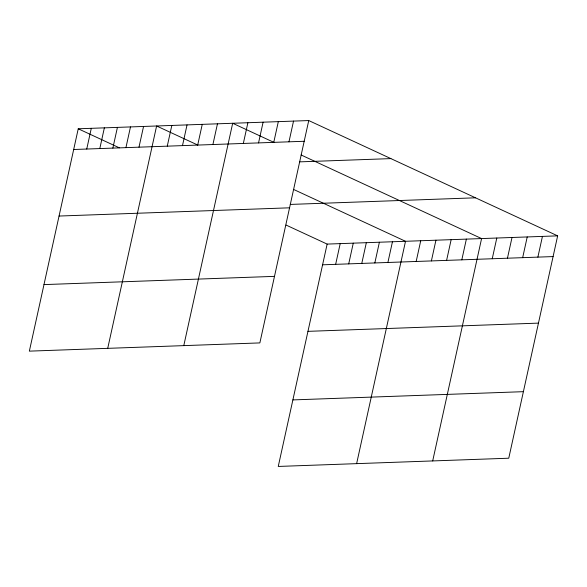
<?xml version="1.0" encoding="UTF-8"?>
<svg xmlns="http://www.w3.org/2000/svg" width="587" height="587" viewBox="0 0 587 587"><rect width="100%" height="100%" fill="white"/><g stroke="black" fill="none" stroke-linecap="round" stroke-linejoin="round"><path stroke-width="0.88" d="M308.747 120.555L78.24 128.788L29.35 351.143L259.858 342.911L308.747 120.555L557.65 235.857L508.76 458.212L278.253 466.445L327.142 244.089L557.65 235.857M86.744 149.039L91.301 128.318M99.805 148.57L104.361 127.856M112.865 148.107L117.422 127.386M125.934 147.638L130.483 126.917M138.994 147.168L143.551 126.454M107.722 348.34L156.612 125.985L197.68 145.011M167.266 146.163L171.822 125.442M182.484 145.62L187.04 124.899M197.694 145.077L202.251 124.356M212.905 144.534L217.461 123.813M183.79 345.626L232.679 123.27L273.747 142.296M243.334 143.448L247.89 122.727M258.551 142.905L263.101 122.184M273.762 142.362L278.319 121.641M288.973 141.819L293.529 121.098M335.654 264.341L340.203 243.627M348.715 263.879L353.271 243.157M361.775 263.409L366.332 242.688M374.836 262.939L379.393 242.226M387.897 262.477L392.454 241.756M356.625 463.649L405.514 241.294L293.507 189.403M416.176 261.464L420.732 240.751M431.386 260.922L435.943 240.208M446.604 260.379L451.154 239.665M461.815 259.836L466.372 239.122M432.692 460.934L481.582 238.579L301.124 154.983M492.244 258.75L496.793 238.036M507.454 258.207L512.011 237.486M522.665 257.664L527.221 236.943M537.883 257.121L542.439 236.4M73.683 149.502L304.191 141.276M299.605 161.865L390.883 158.607M290.286 204.423L475.514 197.812M59.052 216.045L289.56 207.813M322.586 264.81L553.093 256.578M43.981 284.6L274.489 276.367M307.962 331.347L538.462 323.121M292.884 399.908L523.391 391.676M78.24 128.788L119.308 147.814M286.074 225.063L327.142 244.089"/></g></svg>
